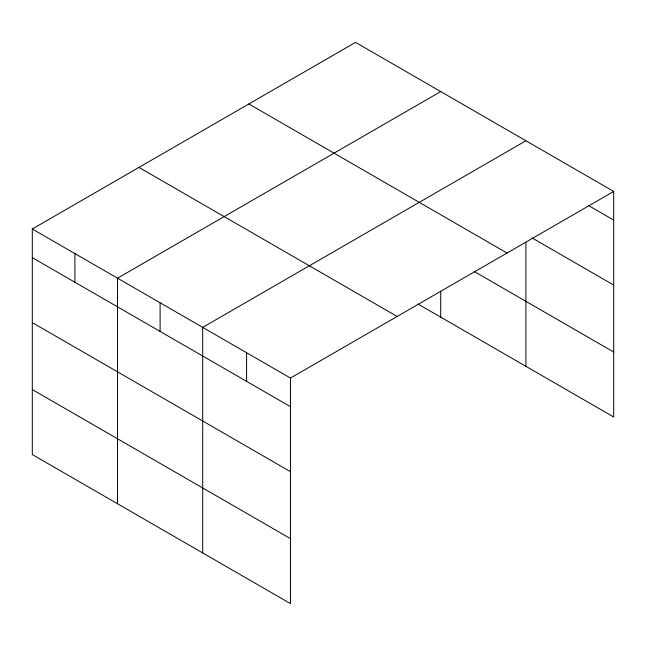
<?xml version="1.0" encoding="UTF-8"?>
<svg xmlns="http://www.w3.org/2000/svg" width="646" height="646" viewBox="0 0 646 646"><rect width="100%" height="100%" fill="white"/><g stroke="black" fill="none" stroke-linecap="round" stroke-linejoin="round"><path stroke-width="0.97" d="M32.3 228.991L290.482 378.055L290.482 603.614L32.3 454.558L32.3 228.991L355.518 42.386L613.7 191.442L613.7 417.009L418.115 304.088M440.717 91.579L117.499 278.184L117.499 503.743M525.917 140.763L202.699 327.369L202.699 552.936M290.482 378.055L613.7 191.442M588.74 205.678L613.7 220.084M531.941 237.865L613.7 285.072M248.855 103.966L507.037 253.03M474.624 271.732L613.7 352.022M138.963 167.411L397.145 316.475M32.3 257.633L290.482 406.697M32.3 322.62L290.482 471.677M32.3 389.57L290.482 538.635M525.917 242.387L525.917 366.33M440.717 291.144L440.717 317.138M246.594 352.716L246.594 381.35M160.103 302.78L160.103 331.422M74.904 253.587L74.904 282.229"/></g></svg>
